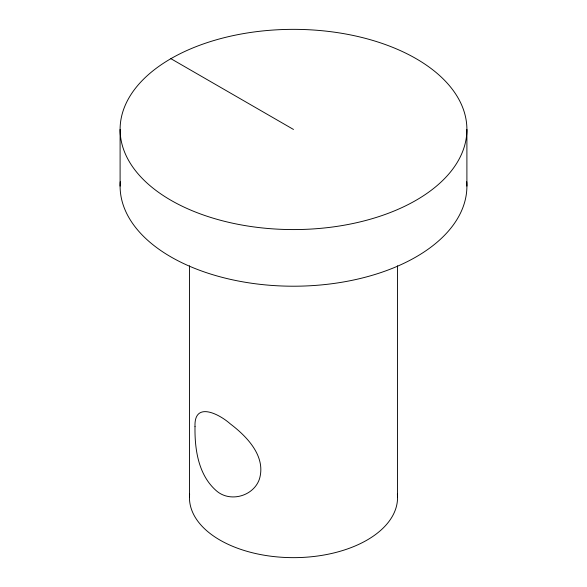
<?xml version="1.0" encoding="UTF-8"?>
<svg xmlns="http://www.w3.org/2000/svg" width="587" height="587" viewBox="0 0 587 587"><rect width="100%" height="100%" fill="white"/><g stroke="black" fill="none" stroke-linecap="round" stroke-linejoin="round"><path stroke-width="0.88" d="M170.883 58.671L293.5 129.463M466.9 129.463A173.4 100.113 0 0 1 206.8 216.163A173.4 100.113 0 0 1 206.8 42.763A173.4 100.113 0 0 1 466.9 129.463L466.9 186.094M397.538 265.801L397.538 497.585M189.462 265.801L189.462 497.585M120.1 129.463L120.1 186.094M397.37 494.093A104.038 60.065 0 0 1 293.5 557.65A104.038 60.065 0 0 1 189.63 494.093M466.738 181.735A173.4 100.113 0 0 1 293.5 286.214A173.4 100.113 0 0 1 120.262 181.735M195.009 426.602C194.62 449.048 198.281 474.619 215.891 490.35C229.444 502.942 253.437 496.492 259.395 479.139C266.322 456.348 246.863 436.39 230.163 423.77C219.457 414.202 193.952 400.789 195.009 426.602"/></g></svg>
